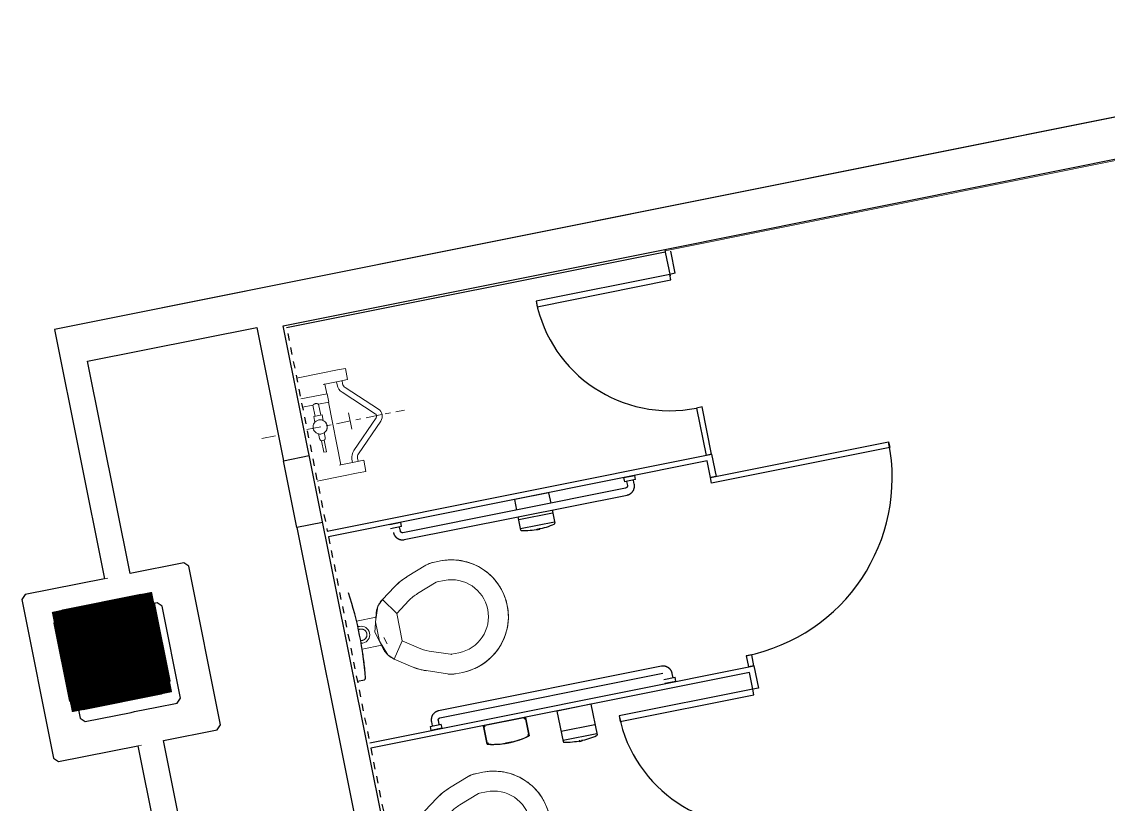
# Model space of a CAD drawing. Header units: inches. Extents: x 69200890 to 69205124, y 27678531 to 27681974.
# Drawn here: x 69203845.8 to 69204037.1, y 27680927.7 to 27681065.6 of the extents above; entities that cross this region are included whole.
import ezdxf

# ---------------------------------------------------------------- set-up
doc = ezdxf.new("R2010")
doc.units = ezdxf.units.IN
doc.header["$LTSCALE"] = 10
doc.header["$MEASUREMENT"] = 0
doc.linetypes.add('Center 1_4_', pattern=[0.53125, 0.25, -0.09375, 0.09375, -0.09375])
doc.linetypes.add('Dash 1_8_', pattern=[0.25, 0.125, -0.125])
doc.layers.get('0').update_dxf_attribs({"linetype": 'CONTINUOUS'})
for name, color, linetype in [('A-COLS', 5, 'CONTINUOUS'), ('A-DOOR', 2, 'CONTINUOUS'), ('A-FLOR', 3, 'CONTINUOUS'), ('A-WALL', 5, 'CONTINUOUS')]:
    doc.layers.add(name, color=color, linetype=linetype)
doc.layers.add('P-SANR-FIXT', color=6, linetype='CONTINUOUS', lineweight=9)

# ---------------------------------------------------------------- blocks, each defined once
blk = doc.blocks.new('COL')
at = {"layer": 'A-COLS', "const_width": 18}
blk.add_lwpolyline([(0, 9), (0, -9)], dxfattribs=at)
at = {"layer": 'A-COLS'}
blk.add_lwpolyline([(9, 7), (9, -7), (7, -9), (-7, -9), (-9, -7), (-9, 7), (-7, 9), (7, 9)], close=True, dxfattribs=at)
blk = doc.blocks.new('pf-Toilet - Commercial _wall_ - WC-2 18_ Seat Height-V25-LEVEL 1 FLOOR PLAN - OVERALL')
at = {"layer": 'P-SANR-FIXT'}
for p, q in [((13.44, -8.29), (13.44, -4.74)), ((18.44, -4.75), (18.44, -8.29)), ((15.94, -7.55), (12.84, -8.38)), ((19.04, -8.38), (15.94, -7.55)), ((11.58, -8.97), (10.6, -9.95)), ((14.18, -8.02), (11.58, -8.97)), ((14.69, -8.92), (13.45, -9.25)), ((17.7, -8.02), (14.18, -8.02)), ((20.3, -8.97), (17.7, -8.02)), ((21.28, -9.95), (20.3, -8.97)), ((8.82, -12.49), (10.6, -9.95)), ((10.6, -9.95), (13.47, -11.96)), ((10.6, -9.95), (13.47, -11.96)), ((18.42, -11.96), (21.28, -9.95)), ((18.42, -11.96), (21.28, -9.95)), ((21.28, -9.95), (23.06, -12.49)), ((11.69, -14.5), (13.47, -11.96)), ((13.47, -11.96), (18.42, -11.96)), ((18.42, -11.96), (20.19, -14.5)), ((6.18, -18.65), (7.5, -15.04)), ((24.38, -15.04), (25.7, -18.65)), ((9.47, -19.85), (10.79, -16.23)), ((21.1, -16.23), (22.41, -19.85)), ((5.94, -21.31), (5.94, -20.02)), ((9.44, -21.31), (9.44, -20.02)), ((22.44, -20.02), (22.44, -21.31)), ((25.94, -20.02), (25.94, -21.31))]:
    blk.add_line(p, q, dxfattribs=at)
at = {"layer": 'P-SANR-FIXT', "flags": 128}
for points in [[(14.99, -4.76), (14.97, -4.8), (14.96, -4.84), (14.95, -4.88), (14.95, -4.92), (14.94, -4.96), (14.94, -5), (14.93, -5.04), (14.93, -5.08), (14.93, -5.12), (14.93, -5.16), (14.94, -5.2), (14.94, -5.24), (14.95, -5.28), (14.96, -5.32), (14.97, -5.36), (14.98, -5.4), (14.99, -5.43), (15.01, -5.47), (15.02, -5.51), (15.04, -5.55), (15.06, -5.58), (15.08, -5.62), (15.1, -5.65), (15.13, -5.68), (15.15, -5.72), (15.18, -5.75), (15.2, -5.78), (15.23, -5.81), (15.26, -5.83), (15.29, -5.86), (15.32, -5.89), (15.35, -5.91), (15.39, -5.93), (15.42, -5.95), (15.46, -5.97), (15.49, -5.99), (15.53, -6.01), (15.57, -6.03), (15.6, -6.04), (15.64, -6.05), (15.68, -6.06), (15.72, -6.07), (15.76, -6.08), (15.8, -6.09), (15.84, -6.09), (15.88, -6.1), (15.92, -6.1), (15.94, -6.1)], [(15.94, -6.1), (15.98, -6.1), (16.02, -6.09), (16.06, -6.09), (16.1, -6.09), (16.14, -6.08), (16.18, -6.07), (16.22, -6.06), (16.26, -6.05), (16.3, -6.03), (16.33, -6.02), (16.37, -6), (16.41, -5.98), (16.44, -5.96), (16.48, -5.94), (16.51, -5.92), (16.54, -5.9), (16.58, -5.87), (16.61, -5.85), (16.64, -5.82), (16.66, -5.79), (16.69, -5.76), (16.72, -5.73), (16.74, -5.7), (16.77, -5.67), (16.79, -5.63), (16.81, -5.6), (16.83, -5.56), (16.85, -5.53), (16.87, -5.49), (16.88, -5.45), (16.89, -5.42), (16.91, -5.38), (16.92, -5.34), (16.93, -5.3), (16.93, -5.26), (16.94, -5.22), (16.95, -5.18), (16.95, -5.14), (16.95, -5.1), (16.95, -5.06), (16.95, -5.02), (16.94, -4.98), (16.94, -4.94), (16.93, -4.9), (16.92, -4.86), (16.91, -4.82), (16.9, -4.78)], [(10.6, -9.95), (10.69, -9.82), (10.79, -9.7), (10.9, -9.58), (11.01, -9.46), (11.12, -9.35), (11.24, -9.24), (11.36, -9.14), (11.49, -9.04), (11.62, -8.94), (11.75, -8.86), (11.89, -8.77), (12.03, -8.7), (12.17, -8.63), (12.32, -8.56), (12.47, -8.5), (12.62, -8.45), (12.77, -8.4), (12.84, -8.38)], [(19.04, -8.38), (19.19, -8.43), (19.35, -8.48), (19.5, -8.53), (19.64, -8.6), (19.79, -8.67), (19.93, -8.74), (20.07, -8.82), (20.2, -8.9), (20.34, -8.99), (20.46, -9.09), (20.59, -9.19), (20.71, -9.3), (20.82, -9.41), (20.94, -9.52), (21.04, -9.64), (21.14, -9.77), (21.24, -9.89), (21.28, -9.95)], [(7.5, -15.04), (7.66, -14.62), (7.83, -14.22), (8.02, -13.82), (8.23, -13.44), (8.45, -13.06), (8.69, -12.69), (8.82, -12.49)], [(23.06, -12.49), (23.3, -12.85), (23.53, -13.23), (23.75, -13.61), (23.95, -14), (24.13, -14.4), (24.3, -14.81), (24.38, -15.04)], [(5.94, -20.02), (5.94, -19.86), (5.95, -19.7), (5.97, -19.54), (5.99, -19.38), (6.02, -19.22), (6.06, -19.07), (6.1, -18.91), (6.14, -18.76), (6.18, -18.65)], [(25.7, -18.65), (25.75, -18.8), (25.8, -18.95), (25.84, -19.11), (25.87, -19.27), (25.9, -19.42), (25.92, -19.58), (25.93, -19.74), (25.94, -19.9), (25.94, -20.02)], [(6.54, -24.73), (6.41, -24.35), (6.3, -23.97), (6.2, -23.58), (6.12, -23.19), (6.05, -22.8), (6, -22.4), (5.96, -22), (5.95, -21.6), (5.94, -21.31)], [(25.94, -21.31), (25.93, -21.71), (25.91, -22.11), (25.87, -22.51), (25.81, -22.91), (25.74, -23.3), (25.65, -23.69), (25.55, -24.08), (25.43, -24.46), (25.34, -24.73)], [(8.87, -28.38), (8.59, -28.1), (8.33, -27.8), (8.07, -27.49), (7.83, -27.17), (7.61, -26.84), (7.39, -26.5), (7.19, -26.15), (7, -25.8), (6.83, -25.44), (6.67, -25.07), (6.54, -24.73)], [(25.34, -24.73), (25.19, -25.11), (25.03, -25.47), (24.86, -25.83), (24.67, -26.19), (24.47, -26.53), (24.26, -26.87), (24.03, -27.2), (23.79, -27.52), (23.53, -27.82), (23.26, -28.12), (23.01, -28.38)], [(12.52, -30.71), (12.15, -30.57), (11.78, -30.41), (11.42, -30.23), (11.07, -30.04), (10.72, -29.84), (10.39, -29.63), (10.06, -29.4), (9.74, -29.16), (9.43, -28.9), (9.13, -28.64), (8.87, -28.38)], [(23.01, -28.38), (22.72, -28.66), (22.42, -28.93), (22.11, -29.18), (21.8, -29.42), (21.47, -29.65), (21.13, -29.86), (20.78, -30.06), (20.43, -30.25), (20.07, -30.42), (19.7, -30.58), (19.36, -30.71)], [(15.94, -31.31), (15.54, -31.3), (15.14, -31.28), (14.74, -31.24), (14.35, -31.18), (13.95, -31.11), (13.56, -31.03), (13.18, -30.92), (12.8, -30.8), (12.52, -30.71)], [(19.36, -30.71), (18.98, -30.84), (18.6, -30.95), (18.21, -31.05), (17.82, -31.13), (17.43, -31.2), (17.03, -31.25), (16.63, -31.29), (16.23, -31.31), (15.94, -31.31)]]:
    blk.add_lwpolyline(points, dxfattribs=at)
at = {"layer": 'P-SANR-FIXT'}
for centre, radius, start, end in [((15.94, -5.09), 1.5, 167.1977, 180), ((15.94, -5.09), 1.5, 180, 0), ((15.94, -5.09), 1.01, 162, 270), ((15.94, -5.09), 1.01, 330.8251, 18), ((15.94, -5.09), 1.5, 0, 12.8023), ((15.94, -5.09), 1.01, 270, 315.4779), ((13.88, -12.25), 4, 105, 125), ((18.01, -12.25), 4, 55, 75), ((17.83, -18.8), 11, 145, 160), ((14.05, -18.8), 11, 20, 35), ((17.83, -18.8), 7.5, 145, 160), ((14.05, -18.8), 7.5, 20, 35), ((9.94, -20.02), 4, 160, 180), ((21.94, -20.02), 4, 0, 20), ((9.94, -20.02), 0.5, 160, 180), ((21.94, -20.02), 0.5, 0, 20), ((15.94, -21.31), 10, 180, 270), ((15.94, -21.31), 10, 180, 190.6696), ((15.94, -21.31), 6.5, 180, 270), ((15.94, -21.31), 10, 270, 0), ((15.94, -21.31), 6.5, 270, 0), ((15.94, -21.31), 10, 349.3304, 0), ((15.94, -21.31), 10, 194.1644, 200), ((15.94, -21.31), 10, 200, 201.173), ((15.94, -21.31), 10, 338.827, 340), ((15.94, -21.31), 10, 340, 345.8356), ((15.94, -21.31), 10, 209.1638, 212.5), ((15.94, -21.31), 10, 327.5, 330.8362), ((15.94, -21.31), 10, 237.5, 240.8362), ((15.94, -21.31), 10, 299.1638, 302.5), ((15.94, -21.31), 10, 248.827, 250), ((15.94, -21.31), 10, 250, 255.8356), ((15.94, -21.31), 10, 259.3304, 270), ((15.94, -21.31), 10, 270, 280.6696), ((15.94, -21.31), 10, 284.1644, 290), ((15.94, -21.31), 10, 290, 291.173)]:
    blk.add_arc(centre, radius, start, end, dxfattribs=at)
blk = doc.blocks.new('pf_Urinal _wall_ - Urinal ADA-11325250-LEVEL 1 FLOOR PLAN - OVERALL')
at = {"layer": 'P-SANR-FIXT', "linetype": 'Center 1_4_'}
for p, q in [((-3.77, 2.81), (-3.77, 20.31)), ((-3.77, -5.31), (-3.77, -2.31))]:
    blk.add_line(p, q, dxfattribs=at)
at = {"layer": 'P-SANR-FIXT'}
for p, q in [((-9.72, 10.86), (-4.84, 15.86)), ((-3.77, 15.31), (-3.77, 16.31)), ((-2.7, 15.86), (2.19, 10.86)), ((-4.13, 15.16), (-9.01, 10.16)), ((1.47, 10.16), (-3.41, 15.16)), ((-13.02, 10.16), (-13.02, 11.56)), ((-11.02, 11.56), (-13.02, 11.56)), ((-11.02, 11.56), (-11.02, 10.16)), ((3.48, 10.16), (3.48, 11.56)), ((5.48, 11.56), (3.48, 11.56)), ((5.48, 11.56), (5.48, 10.16)), ((-13.02, 7.2), (-13.02, 10.16)), ((-11.02, 10.56), (-10.44, 10.56)), ((-11.02, 10.16), (-11.02, 7.47)), ((-2.29, 10.57), (-5.25, 10.57)), ((2.9, 10.56), (3.48, 10.56)), ((3.48, 7.47), (3.48, 10.16)), ((5.48, 10.16), (5.48, 7.2)), ((-10.44, 9.56), (-11.02, 9.56)), ((3.48, 9.56), (2.9, 9.56)), ((-13.02, 2.81), (-13.02, 7.2)), ((-11.02, 7.47), (-11.02, 7.37)), ((-9.27, 7.47), (-11.02, 7.47)), ((-11.02, 7.34), (-11.02, 7.2)), ((-9.27, 7.56), (-9.27, 2.81)), ((-9.27, 7.56), (-7.77, 7.56)), ((-7.77, 5.69), (-7.77, 7.56)), ((3.48, 7.47), (-7.77, 7.47)), ((-4.76, 5.94), (-5.77, 5.94)), ((-5.77, 4.44), (-5.77, 5.94)), ((3.48, 7.37), (3.48, 7.47)), ((3.48, 7.2), (3.48, 7.34)), ((5.48, 2.81), (5.48, 7.2)), ((-5.77, 5.69), (-7.77, 5.69)), ((-7.77, 4.69), (-5.77, 4.69)), ((-7.77, 2.81), (-7.77, 4.69)), ((-5.77, 4.44), (-4.73, 4.44)), ((-2.67, 4.69), (-1.77, 4.69)), ((-1.77, 5.69), (-2.66, 5.69)), ((0.73, 5.44), (-1.34, 5.44)), ((-1.34, 5.36), (-1.34, 5.19)), ((-1.34, 5.19), (-1.34, 4.94)), ((-1.34, 4.94), (-1.34, 4.95)), ((-1.34, 4.94), (0.73, 4.94)), ((0.73, 5.44), (0.73, 4.94)), ((0.73, 5.43), (0.73, 5.44)), ((0.73, 4.94), (0.73, 4.95))]:
    blk.add_line(p, q, dxfattribs=at)
at = {"layer": 'P-SANR-FIXT', "flags": 128}
for points in [[(-4.84, 15.86), (-4.61, 16.05), (-4.35, 16.19), (-4.07, 16.28), (-3.77, 16.31)], [(-3.77, 15.31), (-3.87, 15.3), (-3.96, 15.27), (-4.05, 15.23), (-4.13, 15.16)], [(-3.77, 16.31), (-3.47, 16.28), (-3.19, 16.19), (-2.92, 16.05), (-2.7, 15.86)], [(-3.41, 15.16), (-3.49, 15.23), (-3.57, 15.27), (-3.67, 15.3), (-3.77, 15.31)], [(-10.44, 10.56), (-10.24, 10.58), (-10.05, 10.64), (-9.88, 10.74), (-9.72, 10.86)], [(-9.01, 10.16), (-9.31, 9.91), (-9.66, 9.72), (-10.04, 9.6), (-10.44, 9.56)], [(2.9, 9.56), (2.51, 9.6), (2.13, 9.72), (1.78, 9.91), (1.47, 10.16)], [(2.19, 10.86), (2.34, 10.74), (2.51, 10.64), (2.7, 10.58), (2.9, 10.56)], [(-1.77, 5.69), (-1.75, 5.69), (-1.73, 5.69), (-1.71, 5.68), (-1.69, 5.68), (-1.67, 5.68), (-1.65, 5.67), (-1.63, 5.67), (-1.61, 5.66), (-1.59, 5.66), (-1.57, 5.65), (-1.56, 5.64), (-1.54, 5.63), (-1.52, 5.62), (-1.5, 5.61), (-1.49, 5.6), (-1.47, 5.59), (-1.45, 5.58), (-1.44, 5.56), (-1.42, 5.55), (-1.41, 5.54), (-1.4, 5.52), (-1.38, 5.51), (-1.37, 5.49), (-1.36, 5.47), (-1.35, 5.46), (-1.34, 5.44), (-1.34, 5.44)], [(-1.34, 4.94), (-1.35, 4.92), (-1.36, 4.9), (-1.37, 4.89), (-1.38, 4.87), (-1.39, 4.86), (-1.41, 4.84), (-1.42, 4.83), (-1.44, 4.81), (-1.45, 4.8), (-1.47, 4.79), (-1.48, 4.78), (-1.5, 4.77), (-1.52, 4.76), (-1.53, 4.75), (-1.55, 4.74), (-1.57, 4.73), (-1.59, 4.72), (-1.61, 4.71), (-1.63, 4.71), (-1.65, 4.7), (-1.67, 4.7), (-1.69, 4.69), (-1.71, 4.69), (-1.73, 4.69), (-1.74, 4.69), (-1.76, 4.69), (-1.77, 4.69)]]:
    blk.add_lwpolyline(points, dxfattribs=at)
at = {"layer": 'P-SANR-FIXT'}
for centre, radius, start, end in [((-3.77, 14.81), 0.5, 111.0601, 122.6163), ((-3.77, 14.81), 0.5, 57.3837, 68.9399), ((-3.77, 5.19), 1.25, 360, 180), ((-3.77, 5.19), 1.25, 150, 180), ((-3.77, 5.19), 1.25, 60, 120), ((-3.77, 5.19), 1.25, 15, 45), ((-3.77, 5.19), 1.25, 180, 360), ((-3.77, 5.19), 1.25, 180, 270), ((-3.77, 5.19), 1.25, 285, 315), ((-3.77, 5.19), 1.25, 330, 360)]:
    blk.add_arc(centre, radius, start, end, dxfattribs=at)
blk.add_open_spline([(-7.77, 5.69), (-7.77, 5.69), (-7.77, 5.68), (-7.78, 5.67), (-7.79, 5.66), (-7.8, 5.64), (-7.81, 5.62), (-7.82, 5.6), (-7.83, 5.58), (-7.84, 5.57), (-7.85, 5.55), (-7.86, 5.54), (-7.87, 5.51), (-7.89, 5.48), (-7.9, 5.46), (-7.9, 5.45), (-7.91, 5.44), (-7.91, 5.43), (-7.91, 5.42), (-7.92, 5.4), (-7.93, 5.36), (-7.94, 5.33), (-7.95, 5.3), (-7.95, 5.28), (-7.96, 5.26), (-7.96, 5.23), (-7.96, 5.19), (-7.96, 5.15), (-7.96, 5.12), (-7.95, 5.1), (-7.95, 5.08), (-7.94, 5.05), (-7.93, 5.01), (-7.92, 4.98), (-7.91, 4.96), (-7.91, 4.94), (-7.91, 4.94), (-7.9, 4.93), (-7.9, 4.91), (-7.89, 4.89), (-7.87, 4.87), (-7.86, 4.84), (-7.85, 4.82), (-7.84, 4.81), (-7.83, 4.79), (-7.82, 4.78), (-7.81, 4.76), (-7.8, 4.74), (-7.79, 4.72), (-7.78, 4.7), (-7.77, 4.69), (-7.77, 4.69), (-7.77, 4.69)], degree=3, knots=[0, 0, 0, 0, 0.055556, 0.083333, 0.111111, 0.138889, 0.166667, 0.194444, 0.208333, 0.222222, 0.236111, 0.25, 0.277778, 0.305556, 0.319444, 0.326389, 0.333333, 0.340278, 0.347222, 0.361111, 0.388889, 0.416667, 0.430556, 0.444444, 0.458333, 0.472222, 0.5, 0.527778, 0.541667, 0.555556, 0.569444, 0.583333, 0.611111, 0.638889, 0.652778, 0.659722, 0.666667, 0.673611, 0.680556, 0.694444, 0.722222, 0.75, 0.763889, 0.777778, 0.791667, 0.805556, 0.833333, 0.861111, 0.888889, 0.916667, 0.944444, 1, 1, 1, 1], dxfattribs=at)
blk = doc.blocks.new('pf-Toilet - Commercial _wall_ - WC-2 18_ Seat Height-11325252-LEVEL 1 FLOOR PLAN - OVERALL')
at = {"layer": 'P-SANR-FIXT'}
for p, q in [((5.94, 20.02), (5.94, 21.31)), ((9.44, 20.02), (9.44, 21.31)), ((22.44, 21.31), (22.44, 20.02)), ((25.94, 21.31), (25.94, 20.02)), ((10.79, 16.23), (9.47, 19.85)), ((22.41, 19.85), (21.1, 16.23)), ((7.5, 15.04), (6.18, 18.65)), ((25.7, 18.65), (24.38, 15.04)), ((13.47, 11.96), (11.69, 14.5)), ((20.19, 14.5), (18.42, 11.96)), ((10.6, 9.95), (8.82, 12.49)), ((13.47, 11.96), (10.6, 9.95)), ((13.47, 11.96), (10.6, 9.95)), ((18.42, 11.96), (13.47, 11.96)), ((21.28, 9.95), (18.42, 11.96)), ((21.28, 9.95), (18.42, 11.96)), ((23.06, 12.49), (21.28, 9.95)), ((10.6, 9.95), (11.58, 8.97)), ((20.3, 8.97), (21.28, 9.95)), ((11.58, 8.97), (14.18, 8.02)), ((12.84, 8.38), (15.94, 7.55)), ((13.44, 4.75), (13.44, 8.29)), ((14.18, 8.02), (17.7, 8.02)), ((15.94, 7.55), (19.04, 8.38)), ((17.19, 8.92), (18.43, 9.25)), ((17.7, 8.02), (20.3, 8.97)), ((18.44, 8.29), (18.44, 4.74))]:
    blk.add_line(p, q, dxfattribs=at)
at = {"layer": 'P-SANR-FIXT', "flags": 128}
for points in [[(8.87, 28.38), (9.16, 28.66), (9.46, 28.93), (9.77, 29.18), (10.09, 29.42), (10.42, 29.65), (10.75, 29.86), (11.1, 30.06), (11.45, 30.25), (11.81, 30.42), (12.18, 30.58), (12.52, 30.71)], [(12.52, 30.71), (12.9, 30.84), (13.28, 30.95), (13.67, 31.05), (14.06, 31.13), (14.46, 31.2), (14.85, 31.25), (15.25, 31.29), (15.65, 31.31), (15.94, 31.31)], [(15.94, 31.31), (16.34, 31.3), (16.74, 31.28), (17.14, 31.24), (17.53, 31.18), (17.93, 31.11), (18.32, 31.03), (18.7, 30.92), (19.09, 30.8), (19.36, 30.71)], [(19.36, 30.71), (19.73, 30.57), (20.1, 30.41), (20.46, 30.23), (20.81, 30.04), (21.16, 29.84), (21.5, 29.63), (21.82, 29.4), (22.14, 29.16), (22.45, 28.9), (22.75, 28.64), (23.01, 28.38)], [(6.54, 24.73), (6.69, 25.11), (6.85, 25.47), (7.02, 25.83), (7.21, 26.19), (7.41, 26.53), (7.63, 26.87), (7.86, 27.2), (8.1, 27.52), (8.35, 27.82), (8.62, 28.12), (8.87, 28.38)], [(23.01, 28.38), (23.29, 28.1), (23.55, 27.8), (23.81, 27.49), (24.05, 27.17), (24.28, 26.84), (24.49, 26.5), (24.69, 26.15), (24.88, 25.8), (25.05, 25.44), (25.21, 25.07), (25.34, 24.73)], [(5.94, 21.31), (5.95, 21.71), (5.97, 22.11), (6.01, 22.51), (6.07, 22.91), (6.14, 23.3), (6.23, 23.69), (6.33, 24.08), (6.45, 24.46), (6.54, 24.73)], [(25.34, 24.73), (25.47, 24.35), (25.58, 23.97), (25.68, 23.58), (25.76, 23.19), (25.83, 22.8), (25.88, 22.4), (25.92, 22), (25.94, 21.6), (25.94, 21.31)], [(6.18, 18.65), (6.13, 18.8), (6.08, 18.95), (6.05, 19.11), (6.01, 19.27), (5.99, 19.42), (5.96, 19.58), (5.95, 19.74), (5.94, 19.9), (5.94, 20.02)], [(25.94, 20.02), (25.94, 19.86), (25.93, 19.7), (25.91, 19.54), (25.89, 19.38), (25.86, 19.22), (25.83, 19.07), (25.79, 18.91), (25.74, 18.76), (25.7, 18.65)], [(8.82, 12.49), (8.58, 12.85), (8.35, 13.23), (8.13, 13.61), (7.93, 14), (7.75, 14.4), (7.58, 14.81), (7.5, 15.04)], [(24.38, 15.04), (24.23, 14.62), (24.05, 14.22), (23.86, 13.82), (23.65, 13.44), (23.43, 13.06), (23.19, 12.69), (23.06, 12.49)], [(12.84, 8.38), (12.69, 8.43), (12.54, 8.48), (12.39, 8.53), (12.24, 8.6), (12.09, 8.67), (11.95, 8.74), (11.81, 8.82), (11.68, 8.9), (11.55, 8.99), (11.42, 9.09), (11.29, 9.19), (11.17, 9.3), (11.06, 9.41), (10.95, 9.52), (10.84, 9.64), (10.74, 9.77), (10.64, 9.89), (10.6, 9.95)], [(21.28, 9.95), (21.19, 9.82), (21.09, 9.7), (20.98, 9.58), (20.88, 9.46), (20.76, 9.35), (20.64, 9.24), (20.52, 9.14), (20.39, 9.04), (20.26, 8.94), (20.13, 8.86), (19.99, 8.77), (19.85, 8.7), (19.71, 8.63), (19.56, 8.56), (19.41, 8.5), (19.26, 8.45), (19.11, 8.4), (19.04, 8.38)], [(15.94, 6.1), (15.9, 6.1), (15.86, 6.09), (15.82, 6.09), (15.78, 6.09), (15.74, 6.08), (15.7, 6.07), (15.66, 6.06), (15.62, 6.05), (15.59, 6.03), (15.55, 6.02), (15.51, 6), (15.48, 5.98), (15.44, 5.96), (15.41, 5.94), (15.37, 5.92), (15.34, 5.9), (15.31, 5.87), (15.28, 5.85), (15.25, 5.82), (15.22, 5.79), (15.19, 5.76), (15.16, 5.73), (15.14, 5.7), (15.11, 5.67), (15.09, 5.63), (15.07, 5.6), (15.05, 5.56), (15.03, 5.53), (15.02, 5.49), (15, 5.45), (14.99, 5.42), (14.97, 5.38), (14.96, 5.34), (14.95, 5.3), (14.95, 5.26), (14.94, 5.22), (14.94, 5.18), (14.93, 5.14), (14.93, 5.1), (14.93, 5.06), (14.93, 5.02), (14.94, 4.98), (14.94, 4.94), (14.95, 4.9), (14.96, 4.86), (14.97, 4.82), (14.98, 4.78)], [(16.89, 4.76), (16.91, 4.8), (16.92, 4.84), (16.93, 4.88), (16.93, 4.92), (16.94, 4.96), (16.95, 5), (16.95, 5.04), (16.95, 5.08), (16.95, 5.12), (16.95, 5.16), (16.94, 5.2), (16.94, 5.24), (16.93, 5.28), (16.92, 5.32), (16.91, 5.36), (16.9, 5.4), (16.89, 5.43), (16.87, 5.47), (16.86, 5.51), (16.84, 5.55), (16.82, 5.58), (16.8, 5.62), (16.78, 5.65), (16.76, 5.68), (16.73, 5.72), (16.71, 5.75), (16.68, 5.78), (16.65, 5.81), (16.62, 5.83), (16.59, 5.86), (16.56, 5.89), (16.53, 5.91), (16.5, 5.93), (16.46, 5.95), (16.43, 5.97), (16.39, 5.99), (16.35, 6.01), (16.32, 6.03), (16.28, 6.04), (16.24, 6.05), (16.2, 6.06), (16.16, 6.07), (16.12, 6.08), (16.08, 6.09), (16.04, 6.09), (16, 6.1), (15.96, 6.1), (15.94, 6.1)]]:
    blk.add_lwpolyline(points, dxfattribs=at)
at = {"layer": 'P-SANR-FIXT'}
for centre, radius, start, end in [((15.94, 21.31), 10, 90, 180), ((15.94, 21.31), 10, 110, 111.173), ((15.94, 21.31), 10, 104.1644, 110), ((15.94, 21.31), 10, 90, 100.6696), ((15.94, 21.31), 10, 360, 90), ((15.94, 21.31), 10, 79.3304, 90), ((15.94, 21.31), 10, 70, 75.8356), ((15.94, 21.31), 10, 68.827, 70), ((15.94, 21.31), 10, 119.1638, 122.5), ((15.94, 21.31), 10, 57.5, 60.8362), ((15.94, 21.31), 6.5, 90, 180), ((15.94, 21.31), 6.5, 360, 90), ((15.94, 21.31), 10, 158.827, 160), ((15.94, 21.31), 10, 147.5, 150.8362), ((15.94, 21.31), 10, 29.1638, 32.5), ((15.94, 21.31), 10, 20, 21.173), ((15.94, 21.31), 10, 169.3304, 180), ((15.94, 21.31), 10, 160, 165.8356), ((15.94, 21.31), 10, 14.1644, 20), ((15.94, 21.31), 10, 360, 10.6696), ((9.94, 20.02), 4, 180, 200), ((9.94, 20.02), 0.5, 180, 200), ((21.94, 20.02), 0.5, 340, 0), ((21.94, 20.02), 4, 340, 0), ((17.83, 18.8), 7.5, 200, 215), ((14.05, 18.8), 7.5, 325, 340), ((17.83, 18.8), 11, 200, 215), ((14.05, 18.8), 11, 325, 340), ((13.88, 12.25), 4, 235, 255), ((18.01, 12.25), 4, 285, 305), ((15.94, 5.09), 1.5, 360, 180), ((15.94, 5.09), 1.01, 90, 198), ((15.94, 5.09), 1.01, 44.5221, 90), ((15.94, 5.09), 1.5, 180, 192.8023), ((15.94, 5.09), 1.01, 342, 29.1749), ((15.94, 5.09), 1.5, 347.1977, 360)]:
    blk.add_arc(centre, radius, start, end, dxfattribs=at)

msp = doc.modelspace()

# ---------------------------------------------------------------- linework, layer by layer
at = {"layer": 'A-DOOR'}
for p, q in [((69203959.87, 27681021.06), (69203936.34, 27681016.35)), ((69203936.54, 27681015.37), (69203960.07, 27681020.08)), ((69203936.34, 27681016.35), (69203936.54, 27681015.37)), ((69203967.04, 27680985.27), (69203998.42, 27680991.56)), ((69203998.61, 27680990.58), (69203967.24, 27680984.29)), ((69203998.42, 27680991.56), (69203998.61, 27680990.58)), ((69203974.51, 27680948.01), (69203950.97, 27680943.3)), ((69203951.17, 27680942.32), (69203974.7, 27680947.03)), ((69203950.97, 27680943.3), (69203951.17, 27680942.32))]:
    msp.add_line(p, q, dxfattribs=at)
for centre, radius, start, end in [((69203959.87, 27681021.06), 24, 191.3283, 281.3283), ((69203967.04, 27680985.27), 32, 281.3283, 11.3283), ((69203974.51, 27680948.01), 24, 191.3283, 281.3283)]:
    msp.add_arc(centre, radius, start, end, dxfattribs=at)
at = {"layer": 'A-FLOR'}
for p, q in [((69203959.09, 27681024.98), (69203959.92, 27681020.8)), ((69203960.85, 27681021.26), (69203960.07, 27681025.18)), ((69203960.85, 27681021.26), (69203959.87, 27681021.06)), ((69203960.07, 27681020.08), (69203959.87, 27681021.06)), ((69203965.57, 27680997.73), (69203964.59, 27680997.53)), ((69203964.59, 27680997.53), (69203966.26, 27680989.19)), ((69203967.24, 27680989.39), (69203965.57, 27680997.73)), ((69203899.58, 27680975.84), (69203967.24, 27680989.39)), ((69203967.24, 27680989.39), (69203966.26, 27680989.19)), ((69203967.24, 27680989.39), (69203968.02, 27680985.47)), ((69203966.45, 27680988.21), (69203899.78, 27680974.86)), ((69203967.04, 27680985.27), (69203966.45, 27680988.21)), ((69203951.74, 27680985.27), (69203953.71, 27680985.66)), ((69203951.74, 27680985.27), (69203951.89, 27680984.53)), ((69203953.85, 27680984.92), (69203951.89, 27680984.53)), ((69203953.63, 27680984.12), (69203953.48, 27680984.85)), ((69203953.85, 27680984.92), (69203953.71, 27680985.66)), ((69203968.02, 27680985.47), (69203967.04, 27680985.27)), ((69203967.24, 27680984.29), (69203967.04, 27680985.27)), ((69203952.11, 27680983.43), (69203912.89, 27680975.57)), ((69203952.26, 27680984.61), (69203952.41, 27680983.87)), ((69203913.14, 27680974.35), (69203952.36, 27680982.2)), ((69203938.54, 27680982.62), (69203932.59, 27680981.43)), ((69203932.97, 27680979.53), (69203932.59, 27680981.43)), ((69203938.54, 27680982.62), (69203938.91, 27680980.77)), ((69203933.3, 27680977.88), (69203939.25, 27680979.07)), ((69203939.15, 27680979.58), (69203939.62, 27680977.23)), ((69203910.56, 27680977.02), (69203912.52, 27680977.41)), ((69203912.67, 27680976.67), (69203912.52, 27680977.41)), ((69203933.67, 27680976.04), (69203933.2, 27680978.39)), ((69203933.62, 27680976.29), (69203939.57, 27680977.48)), ((69203912.67, 27680976.67), (69203910.71, 27680976.28)), ((69203912.45, 27680975.87), (69203912.3, 27680976.6)), ((69203936.49, 27680976.16), (69203936.61, 27680976.18)), ((69203936.61, 27680976.18), (69203936.49, 27680976.16)), ((69203936.49, 27680976.16), (69203936.5, 27680976.09)), ((69203936.5, 27680976.09), (69203936.99, 27680976.19)), ((69203936.99, 27680976.19), (69203936.5, 27680976.09)), ((69203936.85, 27680976.23), (69203936.98, 27680976.25)), ((69203936.98, 27680976.25), (69203936.85, 27680976.23)), ((69203936.99, 27680976.19), (69203936.98, 27680976.25)), ((69203974.31, 27680954.09), (69203973.33, 27680953.9)), ((69203973.33, 27680953.9), (69203973.72, 27680951.93)), ((69203974.7, 27680952.13), (69203974.31, 27680954.09)), ((69203907.04, 27680938.58), (69203974.7, 27680952.13)), ((69203973.92, 27680950.95), (69203907.24, 27680937.6)), ((69203958.4, 27680952.05), (69203919.18, 27680944.2)), ((69203919.42, 27680942.97), (69203958.64, 27680950.83)), ((69203960.46, 27680950.04), (69203960.31, 27680950.78)), ((69203974.7, 27680952.13), (69203973.72, 27680951.93)), ((69203974.51, 27680948.01), (69203973.92, 27680950.95)), ((69203974.7, 27680952.13), (69203975.49, 27680948.21)), ((69203904.87, 27680949.43), (69203906.12, 27680949.69)), ((69203958.86, 27680949.72), (69203960.83, 27680950.12)), ((69203960.97, 27680949.38), (69203959.01, 27680948.99)), ((69203960.97, 27680949.38), (69203960.83, 27680950.12)), ((69203975.49, 27680948.21), (69203974.51, 27680948.01)), ((69203974.7, 27680947.03), (69203974.51, 27680948.01)), ((69203946, 27680945.36), (69203940.06, 27680944.17)), ((69203946, 27680945.36), (69203947.08, 27680939.97)), ((69203934.45, 27680943.05), (69203927.1, 27680941.57)), ((69203934.45, 27680943.05), (69203935.1, 27680939.8)), ((69203935.1, 27680939.8), (69203934.45, 27680943.05)), ((69203934.45, 27680943.05), (69203935.1, 27680939.8)), ((69203941.14, 27680938.78), (69203940.06, 27680944.17)), ((69203917.68, 27680941.47), (69203919.64, 27680941.87)), ((69203917.68, 27680941.47), (69203917.83, 27680940.74)), ((69203919.79, 27680941.13), (69203917.83, 27680940.74)), ((69203917.9, 27680942.28), (69203918.05, 27680941.55)), ((69203919.28, 27680941.79), (69203919.13, 27680942.53)), ((69203919.79, 27680941.13), (69203919.64, 27680941.87)), ((69203927.75, 27680938.33), (69203927.1, 27680941.57)), ((69203927.1, 27680941.57), (69203927.75, 27680938.33)), ((69203927.75, 27680938.33), (69203927.1, 27680941.57)), ((69203940.77, 27680940.62), (69203946.71, 27680941.81)), ((69203941.08, 27680939.03), (69203947.03, 27680940.22)), ((69203943.95, 27680938.9), (69203944.07, 27680938.92)), ((69203944.07, 27680938.92), (69203943.95, 27680938.9)), ((69203943.95, 27680938.9), (69203943.96, 27680938.83)), ((69203943.96, 27680938.83), (69203944.46, 27680938.93)), ((69203944.46, 27680938.93), (69203943.96, 27680938.83)), ((69203944.32, 27680938.97), (69203944.44, 27680938.99)), ((69203944.44, 27680938.99), (69203944.32, 27680938.97)), ((69203944.46, 27680938.93), (69203944.44, 27680938.99))]:
    msp.add_line(p, q, dxfattribs=at)
at = {"layer": 'A-FLOR', "linetype": 'Dash 1_8_'}
for p, q in [((69203892.61, 27681010.65), (69203899.58, 27680975.84)), ((69203899.78, 27680974.86), (69203907.04, 27680938.58)), ((69203907.24, 27680937.6), (69203914.31, 27680902.3))]:
    msp.add_line(p, q, dxfattribs=at)
at = {"layer": 'A-FLOR', "flags": 128}
for points in [[(69203952.41, 27680983.87), (69203952.41, 27680983.86), (69203952.41, 27680983.84), (69203952.41, 27680983.83), (69203952.41, 27680983.81), (69203952.41, 27680983.8), (69203952.41, 27680983.78), (69203952.41, 27680983.77), (69203952.41, 27680983.75), (69203952.41, 27680983.74), (69203952.41, 27680983.72), (69203952.4, 27680983.71), (69203952.4, 27680983.69), (69203952.39, 27680983.68), (69203952.39, 27680983.66), (69203952.38, 27680983.65), (69203952.38, 27680983.64), (69203952.37, 27680983.62), (69203952.36, 27680983.61), (69203952.36, 27680983.6), (69203952.35, 27680983.58), (69203952.34, 27680983.57), (69203952.33, 27680983.56), (69203952.32, 27680983.55), (69203952.31, 27680983.54), (69203952.3, 27680983.53), (69203952.29, 27680983.52), (69203952.28, 27680983.51), (69203952.27, 27680983.5), (69203952.25, 27680983.49), (69203952.24, 27680983.48), (69203952.23, 27680983.47), (69203952.21, 27680983.47), (69203952.2, 27680983.46), (69203952.19, 27680983.45), (69203952.17, 27680983.45), (69203952.16, 27680983.44), (69203952.15, 27680983.44), (69203952.13, 27680983.43), (69203952.12, 27680983.43), (69203952.11, 27680983.43)], [(69203952.36, 27680982.2), (69203952.42, 27680982.22), (69203952.48, 27680982.23), (69203952.55, 27680982.25), (69203952.61, 27680982.27), (69203952.67, 27680982.3), (69203952.73, 27680982.32), (69203952.79, 27680982.35), (69203952.84, 27680982.38), (69203952.9, 27680982.42), (69203952.95, 27680982.45), (69203953.01, 27680982.49), (69203953.06, 27680982.53), (69203953.11, 27680982.57), (69203953.16, 27680982.62), (69203953.2, 27680982.66), (69203953.25, 27680982.71), (69203953.29, 27680982.76), (69203953.33, 27680982.81), (69203953.37, 27680982.86), (69203953.4, 27680982.92), (69203953.44, 27680982.97), (69203953.47, 27680983.03), (69203953.5, 27680983.09), (69203953.53, 27680983.14), (69203953.55, 27680983.2), (69203953.57, 27680983.27), (69203953.59, 27680983.33), (69203953.61, 27680983.39), (69203953.63, 27680983.45), (69203953.64, 27680983.52), (69203953.65, 27680983.58), (69203953.66, 27680983.65), (69203953.66, 27680983.71), (69203953.66, 27680983.78), (69203953.66, 27680983.84), (69203953.66, 27680983.91), (69203953.65, 27680983.97), (69203953.65, 27680984.03), (69203953.64, 27680984.1), (69203953.63, 27680984.12)], [(69203911.22, 27680975.62), (69203911.24, 27680975.56), (69203911.26, 27680975.49), (69203911.27, 27680975.43), (69203911.3, 27680975.37), (69203911.32, 27680975.31), (69203911.35, 27680975.25), (69203911.37, 27680975.19), (69203911.41, 27680975.14), (69203911.44, 27680975.08), (69203911.47, 27680975.02), (69203911.51, 27680974.97), (69203911.55, 27680974.92), (69203911.59, 27680974.87), (69203911.64, 27680974.82), (69203911.68, 27680974.78), (69203911.73, 27680974.73), (69203911.78, 27680974.69), (69203911.83, 27680974.65), (69203911.88, 27680974.61), (69203911.94, 27680974.57), (69203911.99, 27680974.54), (69203912.05, 27680974.51), (69203912.11, 27680974.48), (69203912.17, 27680974.45), (69203912.23, 27680974.43), (69203912.29, 27680974.4), (69203912.35, 27680974.38), (69203912.41, 27680974.37), (69203912.47, 27680974.35), (69203912.54, 27680974.34), (69203912.6, 27680974.33), (69203912.67, 27680974.32), (69203912.73, 27680974.32), (69203912.8, 27680974.31), (69203912.86, 27680974.31), (69203912.93, 27680974.32), (69203912.99, 27680974.32), (69203913.06, 27680974.33), (69203913.12, 27680974.34), (69203913.14, 27680974.35)], [(69203912.89, 27680975.57), (69203912.88, 27680975.57), (69203912.86, 27680975.57), (69203912.85, 27680975.57), (69203912.83, 27680975.56), (69203912.82, 27680975.56), (69203912.8, 27680975.56), (69203912.79, 27680975.57), (69203912.77, 27680975.57), (69203912.76, 27680975.57), (69203912.74, 27680975.57), (69203912.73, 27680975.58), (69203912.71, 27680975.58), (69203912.7, 27680975.58), (69203912.69, 27680975.59), (69203912.67, 27680975.59), (69203912.66, 27680975.6), (69203912.64, 27680975.61), (69203912.63, 27680975.61), (69203912.62, 27680975.62), (69203912.61, 27680975.63), (69203912.59, 27680975.64), (69203912.58, 27680975.65), (69203912.57, 27680975.66), (69203912.56, 27680975.67), (69203912.55, 27680975.68), (69203912.54, 27680975.69), (69203912.53, 27680975.7), (69203912.52, 27680975.71), (69203912.51, 27680975.72), (69203912.5, 27680975.74), (69203912.49, 27680975.75), (69203912.49, 27680975.76), (69203912.48, 27680975.78), (69203912.47, 27680975.79), (69203912.47, 27680975.8), (69203912.46, 27680975.82), (69203912.46, 27680975.83), (69203912.45, 27680975.85), (69203912.45, 27680975.86), (69203912.45, 27680975.87)], [(69203960.31, 27680950.78), (69203960.3, 27680950.84), (69203960.28, 27680950.9), (69203960.26, 27680950.97), (69203960.24, 27680951.03), (69203960.22, 27680951.09), (69203960.19, 27680951.15), (69203960.16, 27680951.21), (69203960.13, 27680951.26), (69203960.1, 27680951.32), (69203960.06, 27680951.37), (69203960.02, 27680951.43), (69203959.98, 27680951.48), (69203959.94, 27680951.53), (69203959.9, 27680951.58), (69203959.85, 27680951.62), (69203959.8, 27680951.67), (69203959.76, 27680951.71), (69203959.7, 27680951.75), (69203959.65, 27680951.79), (69203959.6, 27680951.82), (69203959.54, 27680951.86), (69203959.49, 27680951.89), (69203959.43, 27680951.92), (69203959.37, 27680951.95), (69203959.31, 27680951.97), (69203959.25, 27680951.99), (69203959.19, 27680952.01), (69203959.12, 27680952.03), (69203959.06, 27680952.05), (69203959, 27680952.06), (69203958.93, 27680952.07), (69203958.87, 27680952.08), (69203958.8, 27680952.08), (69203958.74, 27680952.08), (69203958.67, 27680952.08), (69203958.61, 27680952.08), (69203958.54, 27680952.07), (69203958.48, 27680952.07), (69203958.42, 27680952.06), (69203958.4, 27680952.05)], [(69203919.18, 27680944.2), (69203919.11, 27680944.18), (69203919.05, 27680944.16), (69203918.99, 27680944.15), (69203918.93, 27680944.12), (69203918.87, 27680944.1), (69203918.81, 27680944.07), (69203918.75, 27680944.04), (69203918.69, 27680944.01), (69203918.64, 27680943.98), (69203918.58, 27680943.94), (69203918.53, 27680943.91), (69203918.48, 27680943.87), (69203918.43, 27680943.83), (69203918.38, 27680943.78), (69203918.33, 27680943.74), (69203918.29, 27680943.69), (69203918.25, 27680943.64), (69203918.21, 27680943.59), (69203918.17, 27680943.54), (69203918.13, 27680943.48), (69203918.1, 27680943.43), (69203918.07, 27680943.37), (69203918.04, 27680943.31), (69203918.01, 27680943.25), (69203917.98, 27680943.19), (69203917.96, 27680943.13), (69203917.94, 27680943.07), (69203917.92, 27680943.01), (69203917.91, 27680942.95), (69203917.9, 27680942.88), (69203917.89, 27680942.82), (69203917.88, 27680942.75), (69203917.87, 27680942.69), (69203917.87, 27680942.62), (69203917.87, 27680942.56), (69203917.88, 27680942.49), (69203917.88, 27680942.43), (69203917.89, 27680942.36), (69203917.9, 27680942.3), (69203917.9, 27680942.28)], [(69203919.13, 27680942.53), (69203919.13, 27680942.54), (69203919.12, 27680942.56), (69203919.12, 27680942.57), (69203919.12, 27680942.59), (69203919.12, 27680942.6), (69203919.12, 27680942.62), (69203919.12, 27680942.63), (69203919.12, 27680942.65), (69203919.13, 27680942.66), (69203919.13, 27680942.68), (69203919.13, 27680942.69), (69203919.14, 27680942.71), (69203919.14, 27680942.72), (69203919.15, 27680942.73), (69203919.15, 27680942.75), (69203919.16, 27680942.76), (69203919.16, 27680942.78), (69203919.17, 27680942.79), (69203919.18, 27680942.8), (69203919.19, 27680942.81), (69203919.2, 27680942.83), (69203919.21, 27680942.84), (69203919.22, 27680942.85), (69203919.23, 27680942.86), (69203919.24, 27680942.87), (69203919.25, 27680942.88), (69203919.26, 27680942.89), (69203919.27, 27680942.9), (69203919.28, 27680942.91), (69203919.29, 27680942.92), (69203919.31, 27680942.93), (69203919.32, 27680942.93), (69203919.33, 27680942.94), (69203919.35, 27680942.95), (69203919.36, 27680942.95), (69203919.38, 27680942.96), (69203919.39, 27680942.96), (69203919.4, 27680942.97), (69203919.42, 27680942.97), (69203919.42, 27680942.97)], [(69203927.75, 27680938.33), (69203928.32, 27680938.3), (69203928.89, 27680938.3), (69203929.46, 27680938.31), (69203930.03, 27680938.36), (69203930.6, 27680938.42), (69203931.17, 27680938.51), (69203931.73, 27680938.62), (69203932.29, 27680938.75), (69203932.84, 27680938.9), (69203933.38, 27680939.08), (69203933.92, 27680939.28), (69203934.45, 27680939.5), (69203934.97, 27680939.74), (69203935.1, 27680939.8)]]:
    msp.add_lwpolyline(points, dxfattribs=at)
at = {"layer": 'A-FLOR'}
for centre, radius, start, end in [((69203934.04, 27680989.64), 13.7, 281.3283, 293.6877), ((69203939.5, 27680977.21), 0.125, 293.6877, 11.3283), ((69203933.8, 27680976.06), 0.125, 191.3283, 268.9689), ((69203934.04, 27680989.64), 13.7, 268.9689, 281.3283), ((69203843.08, 27680945.09), 63.43, 4.3968, 18.2597), ((69203843.08, 27680945.09), 63.43, 5.6738, 8.1819), ((69203843.08, 27680945.09), 63.43, 5.6738, 8.1819), ((69203906.07, 27680949.93), 0.25, 281.3283, 4.3968), ((69203906.07, 27680949.93), 0.25, 295.173, 350.5521), ((69203928.71, 27680952.61), 14.31, 283.9588, 291.3383), ((69203928.71, 27680952.61), 14.31, 293.744, 296.5176), ((69203928.71, 27680952.61), 14.31, 294.6307, 296.5176), ((69203941.5, 27680952.38), 13.7, 268.9689, 281.3283), ((69203941.5, 27680952.38), 13.7, 281.3283, 293.6877), ((69203946.96, 27680939.95), 0.125, 293.6877, 11.3283), ((69203928.71, 27680952.61), 14.31, 266.139, 268.0259), ((69203928.71, 27680952.61), 14.31, 266.139, 268.9125), ((69203928.71, 27680952.61), 14.31, 271.3183, 278.4825), ((69203928.71, 27680952.61), 14.31, 278.7003, 281.3283), ((69203928.71, 27680952.61), 14.31, 280.1144, 283.9079), ((69203928.71, 27680952.61), 14.31, 281.3283, 283.9563), ((69203941.26, 27680938.8), 0.125, 191.3283, 268.9689)]:
    msp.add_arc(centre, radius, start, end, dxfattribs=at)
for points, knots in [([(69203934.25, 27680942.75), (69203934.27, 27680942.78), (69203934.3, 27680942.82), (69203934.33, 27680942.87), (69203934.35, 27680942.9), (69203934.36, 27680942.92), (69203934.38, 27680942.94), (69203934.39, 27680942.96), (69203934.4, 27680942.97), (69203934.41, 27680942.99), (69203934.42, 27680943.01), (69203934.44, 27680943.03), (69203934.45, 27680943.04), (69203934.45, 27680943.05), (69203934.45, 27680943.05)], [0, 0, 0, 0, 0.166667, 0.25, 0.333333, 0.375, 0.416667, 0.5, 0.541667, 0.583333, 0.666667, 0.75, 0.833333, 1, 1, 1, 1]), ([(69203927.39, 27680941.38), (69203927.36, 27680941.4), (69203927.33, 27680941.42), (69203927.28, 27680941.45), (69203927.25, 27680941.47), (69203927.23, 27680941.49), (69203927.21, 27680941.5), (69203927.19, 27680941.51), (69203927.17, 27680941.53), (69203927.15, 27680941.54), (69203927.14, 27680941.55), (69203927.12, 27680941.56), (69203927.1, 27680941.57), (69203927.1, 27680941.57), (69203927.1, 27680941.57)], [0, 0, 0, 0, 0.166667, 0.25, 0.333333, 0.375, 0.416667, 0.5, 0.541667, 0.583333, 0.666667, 0.75, 0.833333, 1, 1, 1, 1]), ([(69203935.1, 27680939.8), (69203935.1, 27680939.8), (69203935.1, 27680939.8), (69203935.08, 27680939.81), (69203935.07, 27680939.81), (69203935.07, 27680939.82), (69203935.06, 27680939.82), (69203935.05, 27680939.83), (69203935.03, 27680939.83), (69203935.02, 27680939.84), (69203935, 27680939.85), (69203934.98, 27680939.86), (69203934.96, 27680939.87), (69203934.92, 27680939.89), (69203934.88, 27680939.91), (69203934.84, 27680939.93), (69203934.82, 27680939.94)], [-1, -1, -1, -1, -0.857143, -0.785714, -0.75, -0.714286, -0.678571, -0.642857, -0.571429, -0.535714, -0.5, -0.428571, -0.357143, -0.285714, -0.142857, 0, 0, 0, 0]), ([(69203927.95, 27680938.56), (69203927.93, 27680938.54), (69203927.91, 27680938.51), (69203927.88, 27680938.48), (69203927.86, 27680938.46), (69203927.85, 27680938.44), (69203927.84, 27680938.43), (69203927.83, 27680938.42), (69203927.82, 27680938.41), (69203927.81, 27680938.4), (69203927.8, 27680938.39), (69203927.79, 27680938.38), (69203927.79, 27680938.37), (69203927.78, 27680938.36), (69203927.77, 27680938.36), (69203927.77, 27680938.35), (69203927.76, 27680938.34), (69203927.75, 27680938.33), (69203927.75, 27680938.33), (69203927.75, 27680938.33)], [-1, -1, -1, -1, -0.785714, -0.732143, -0.678571, -0.625, -0.571429, -0.535714, -0.5, -0.464286, -0.428571, -0.392857, -0.357143, -0.321429, -0.285714, -0.25, -0.214286, -0.142857, 0, 0, 0, 0]), ([(69203931.52, 27680938.57), (69203931.47, 27680938.56), (69203931.37, 27680938.54), (69203931.19, 27680938.51), (69203931.02, 27680938.48), (69203930.92, 27680938.46), (69203930.88, 27680938.46)], [0, 0, 0, 0, 0.2, 0.4, 0.7, 1, 1, 1, 1]), ([(69203932.16, 27680938.72), (69203932.14, 27680938.71), (69203932.08, 27680938.7), (69203931.94, 27680938.66), (69203931.75, 27680938.62), (69203931.6, 27680938.59), (69203931.52, 27680938.57)], [0, 0, 0, 0, 0.2, 0.4, 0.7, 1, 1, 1, 1])]:
    msp.add_open_spline(points, degree=3, knots=knots, dxfattribs=at)
at = {"layer": 'A-WALL', "lineweight": 25}
for p, q in [((69204122.17, 27681065.56), (69203851.54, 27681011.34)), ((69203958.99, 27681025.47), (69204118.44, 27681057.42)), ((69203857.38, 27681005.76), (69203887.16, 27681011.72)), ((69203887.16, 27681011.72), (69203891.87, 27680988.25)), ((69203851.54, 27681011.34), (69203860.34, 27680967.46)), ((69203864.87, 27680968.37), (69203857.38, 27681005.76)), ((69203891.87, 27680988.25), (69203896.4, 27680989.16)), ((69203898.76, 27680977.39), (69203894.22, 27680976.48)), ((69203894.22, 27680976.48), (69203947.69, 27680709.6)), ((69203874.31, 27680970.26), (69203864.87, 27680968.37)), ((69203875.19, 27680969.68), (69203874.31, 27680970.26)), ((69203880.79, 27680941.73), (69203875.19, 27680969.68)), ((69203860.34, 27680967.46), (69203846.36, 27680964.67)), ((69203846.36, 27680964.67), (69203845.77, 27680963.78)), ((69203845.77, 27680963.78), (69203851.37, 27680935.84)), ((69203870.76, 27680938.96), (69203880.2, 27680940.85)), ((69203880.2, 27680940.85), (69203880.79, 27680941.73)), ((69203889.03, 27680847.77), (69203870.76, 27680938.96)), ((69203852.26, 27680935.25), (69203866.23, 27680938.05)), ((69203866.23, 27680938.05), (69203884.5, 27680846.86)), ((69203851.37, 27680935.84), (69203852.26, 27680935.25))]:
    msp.add_line(p, q, dxfattribs=at)
at = {"layer": 'A-WALL', "lineweight": -3}
msp.add_line((69204122.17, 27681065.56), (69203851.54, 27681011.34), dxfattribs=at)
at = {"layer": 'A-WALL', "lineweight": 9}
for p, q in [((69203959.04, 27681025.23), (69204118.25, 27681057.12)), ((69203860.95, 27680967.59), (69203860.34, 27680967.46)), ((69203866.23, 27680938.05), (69203866.84, 27680938.17))]:
    msp.add_line(p, q, dxfattribs=at)
at = {"layer": 'A-WALL'}
for p, q in [((69203891.82, 27681012.02), (69203958.99, 27681025.47)), ((69203959.09, 27681024.98), (69203892.41, 27681011.63)), ((69203958.99, 27681025.47), (69203959.09, 27681024.98)), ((69203951.51, 27680714.08), (69203891.82, 27681012.02)), ((69203894.22, 27680976.48), (69203891.87, 27680988.25)), ((69203866.05, 27680962.49), (69203862.13, 27680961.7)), ((69203869.6, 27680963.2), (69203866.05, 27680962.49)), ((69203870.49, 27680962.61), (69203869.6, 27680963.2)), ((69203873.73, 27680946.44), (69203870.49, 27680962.61)), ((69203853.42, 27680959.96), (69203852.84, 27680959.08)), ((69203861.51, 27680961.58), (69203853.42, 27680959.96)), ((69203862.13, 27680961.7), (69203861.51, 27680961.58)), ((69203852.84, 27680959.08), (69203856.08, 27680942.9)), ((69203865.66, 27680944.06), (69203869.58, 27680944.84)), ((69203869.58, 27680944.84), (69203873.14, 27680945.55)), ((69203873.14, 27680945.55), (69203873.73, 27680946.44)), ((69203856.08, 27680942.9), (69203856.96, 27680942.31)), ((69203856.96, 27680942.31), (69203865.05, 27680943.93)), ((69203865.05, 27680943.93), (69203865.66, 27680944.06))]:
    msp.add_line(p, q, dxfattribs=at)
at = {"layer": 'A-WALL', "lineweight": -3}
msp.add_lwpolyline([(69204122.17, 27681065.56), (69203851.54, 27681011.34), (69203851.54, 27681011.34)], dxfattribs=at)

# ---------------------------------------------------------------- block references
at = {"rotation": 11.36903025436198}
msp.add_blockref('COL', (69203861.66, 27680954.56), dxfattribs=at)
at = {"layer": 'P-SANR-FIXT'}
for name, p, rotation in [('pf_Urinal _wall_ - Urinal ADA-11325250-LEVEL 1 FLOOR PLAN - OVERALL', (69203893.98, 27680989.48), 281.328283025014), ('pf-Toilet - Commercial _wall_ - WC-2 18_ Seat Height-11325252-LEVEL 1 FLOOR PLAN - OVERALL', (69203897.43, 27680972.23), 281.328283025014), ('pf-Toilet - Commercial _wall_ - WC-2 18_ Seat Height-V25-LEVEL 1 FLOOR PLAN - OVERALL', (69203911.15, 27680903.76), 101.3282830250139)]:
    msp.add_blockref(name, p, dxfattribs=dict(at, rotation=rotation))

doc.saveas('drawing.dxf')
